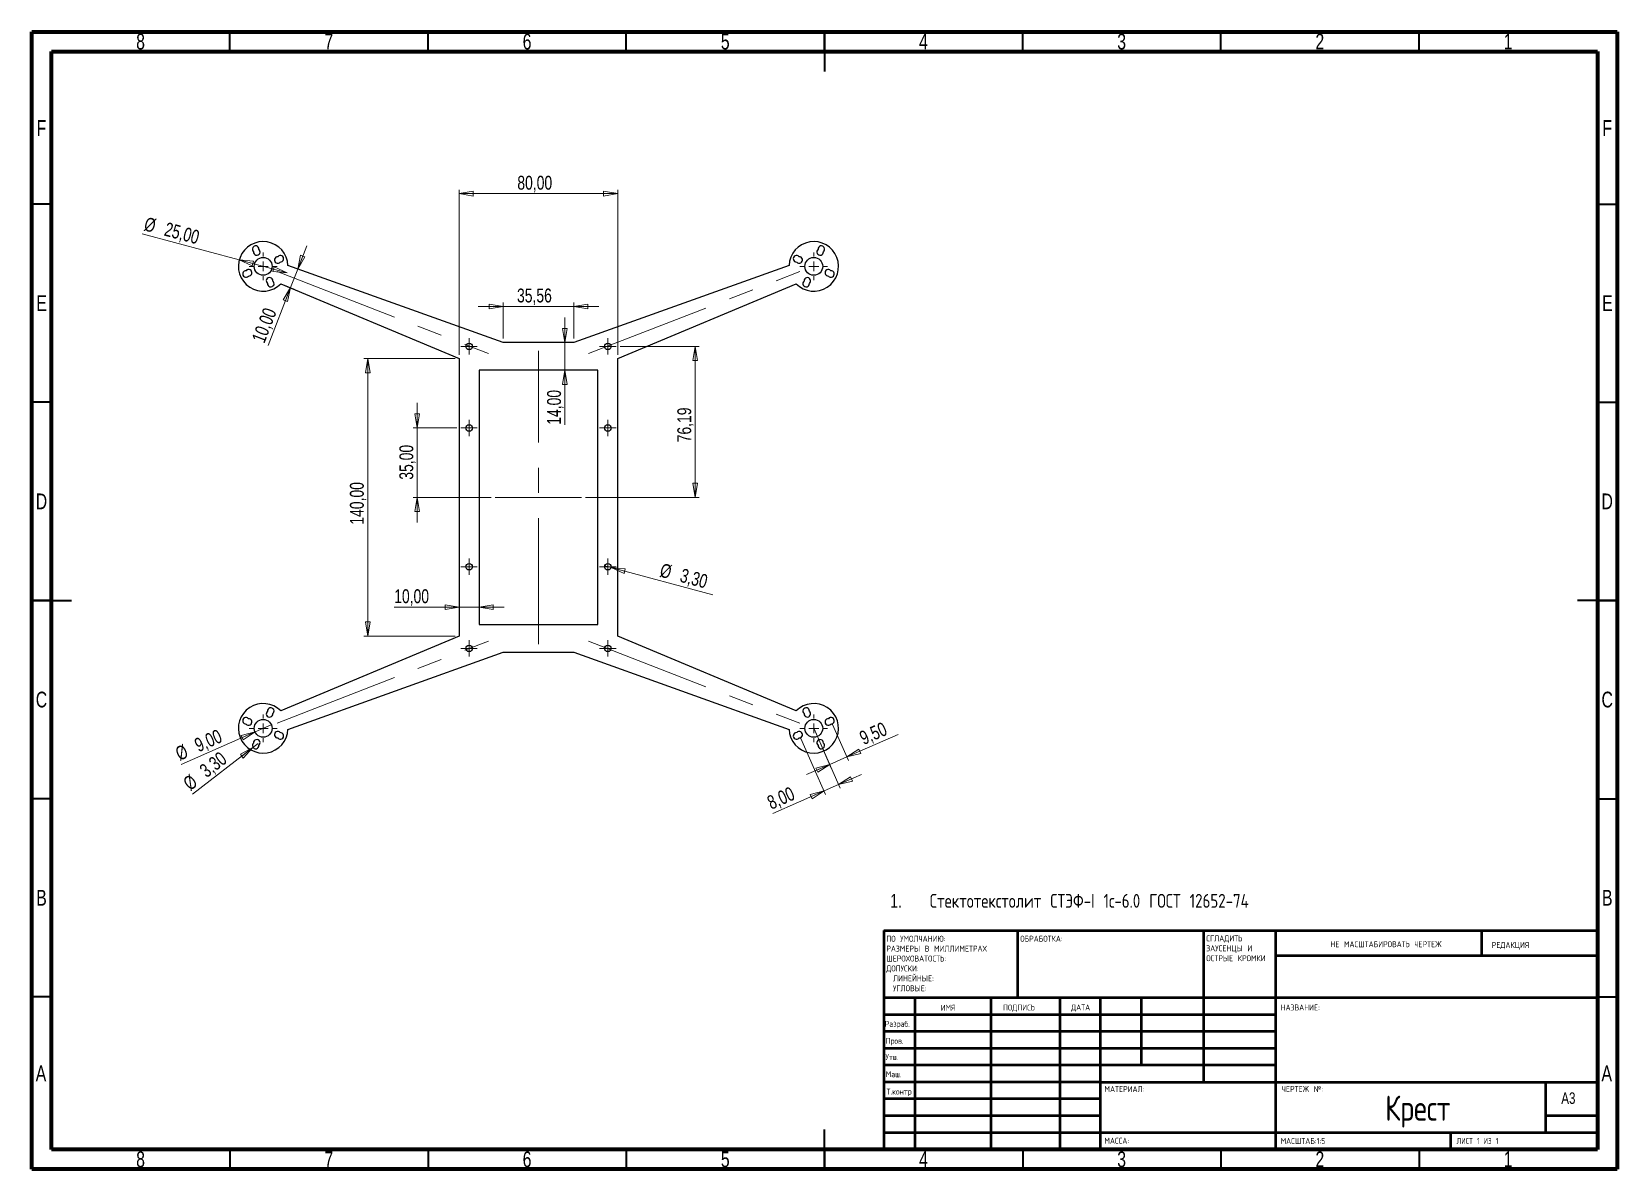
# Model space of a CAD drawing. Header units: millimetres. Extents: x 15 to 415, y 5 to 292.
import ezdxf

# ---------------------------------------------------------------- set-up
doc = ezdxf.new("R2010")
doc.units = ezdxf.units.MM
doc.linetypes.add('CENTERX2', pattern=[20.32, 12.7, -2.54, 2.54, -2.54])
doc.styles.add('SLDTEXTSTYLE0', font='TXT', dxfattribs={"width": 0.75, "bigfont": 'bigfont'})
doc.styles.add('SLDTEXTSTYLE1', font='TXT', dxfattribs={"width": 0.75})
doc.styles.add('SLDTEXTSTYLE2', font='TXT', dxfattribs={"width": 0.681818, "bigfont": 'bigfont'})
doc.dimstyles.new('SLDDIMSTYLE0', dxfattribs={"dimtxt": 3.5, "dimasz": 3.556, "dimexe": 0, "dimexo": 0.0625, "dimgap": 0.875, "dimtad": 1, "dimlfac": 2, "dimrnd": 1e-09, "dimzin": 12, "dimdsep": 46, "dimtxsty": 'SLDTEXTSTYLE1', "dimblk1": 'CLOSED', "dimblk2": 'CLOSED', "dimsah": 1, "dimcen": 0.09, "dimadec": 0, "dimazin": 3, "dimtfac": 1, "dimtofl": 0, "dimtmove": 0, "dimatfit": 3, "dimldrblk": 'CLOSED', "dimfxl": 0, "dimfrac": 2, "dimtolj": 1, "dimtzin": 12, "dimarcsym": 0})
doc.dimstyles.new('SLDDIMSTYLE1', dxfattribs={"dimtxt": 3.5, "dimasz": 3.556, "dimexe": 0, "dimexo": 0.0625, "dimgap": 0.875, "dimtad": 1, "dimlfac": 2, "dimrnd": 1e-09, "dimzin": 12, "dimdsep": 46, "dimtxsty": 'SLDTEXTSTYLE1', "dimblk1": 'CLOSED', "dimblk2": 'CLOSED', "dimsah": 1, "dimcen": 0.09, "dimadec": 0, "dimazin": 3, "dimtfac": 1, "dimtmove": 0, "dimatfit": 0, "dimldrblk": 'CLOSED', "dimfxl": 0, "dimfrac": 2, "dimtolj": 1, "dimtzin": 12, "dimarcsym": 0})
doc.dimstyles.new('SLDDIMSTYLE2', dxfattribs={"dimtxt": 3.5, "dimasz": 3.556, "dimexe": 0, "dimexo": 0.0625, "dimgap": 0.875, "dimtad": 1, "dimlfac": 2, "dimrnd": 1e-09, "dimzin": 12, "dimdsep": 46, "dimtxsty": 'SLDTEXTSTYLE1', "dimblk1": 'CLOSED', "dimblk2": 'CLOSED', "dimsah": 1, "dimcen": 0, "dimadec": 0, "dimazin": 3, "dimtfac": 1, "dimtmove": 0, "dimatfit": 3, "dimldrblk": 'CLOSED', "dimfxl": 0, "dimfrac": 2, "dimtolj": 1, "dimtzin": 12, "dimarcsym": 0})
doc.dimstyles.new('SLDDIMSTYLE3', dxfattribs={"dimtxt": 3.5, "dimasz": 3.556, "dimexe": 0, "dimexo": 0.0625, "dimgap": 0.875, "dimtad": 1, "dimlfac": 2, "dimrnd": 1e-09, "dimzin": 12, "dimdsep": 46, "dimtxsty": 'SLDTEXTSTYLE1', "dimblk1": 'NONE', "dimblk2": 'CLOSED', "dimsah": 1, "dimcen": 0, "dimadec": 0, "dimazin": 3, "dimtfac": 1, "dimtmove": 0, "dimatfit": 3, "dimldrblk": 'NONE', "dimfxl": 0, "dimfrac": 2, "dimtolj": 1, "dimtzin": 12, "dimarcsym": 0})
doc.dimstyles.new('SLDDIMSTYLE4', dxfattribs={"dimtxt": 3.5, "dimasz": 3.556, "dimexe": 0, "dimexo": 0.0625, "dimgap": 0.875, "dimtad": 1, "dimlfac": 2, "dimrnd": 1e-09, "dimzin": 12, "dimdsep": 46, "dimtxsty": 'SLDTEXTSTYLE1', "dimblk1": 'NONE', "dimblk2": 'CLOSED', "dimsah": 1, "dimcen": 0, "dimadec": 0, "dimazin": 3, "dimtfac": 1, "dimtmove": 0, "dimatfit": 3, "dimldrblk": 'NONE', "dimfxl": 0, "dimfrac": 2, "dimtolj": 1, "dimtzin": 12, "dimarcsym": 0})

# ---------------------------------------------------------------- blocks, each defined once
blk = doc.blocks.new('SW_NOTE_0')
at = {"color": 0, "linetype": 'Continuous', "lineweight": 0, "char_height": 3.5, "attachment_point": 1}
for s, insert, style in [('1.', (-10, 4.51), 'SLDTEXTSTYLE1'), ('Стектотекстолит СТЭФ-I 1с-6.0 ГОСТ 12652-74', (0, 4.51), 'SLDTEXTSTYLE0')]:
    blk.add_mtext(s, dxfattribs=dict(at, insert=insert, style=style))
blk = doc.blocks.new('SW_NOTE_0_1')
at = {"color": 0, "linetype": 'Continuous', "lineweight": 0, "char_height": 1.5, "attachment_point": 1, "style": 'SLDTEXTSTYLE0'}
for s, insert in [('СГЛАДИТЬ', (0, 1.93)), ('ЗАУСЕНЦЫ И', (0, -0.57)), ('ОСТРЫЕ КРОМКИ', (0, -3.07))]:
    blk.add_mtext(s, dxfattribs=dict(at, insert=insert))
blk = doc.blocks.new('SW_NOTE_0_2')
at = {"color": 0, "linetype": 'Continuous', "lineweight": 0, "char_height": 1.5, "attachment_point": 1, "style": 'SLDTEXTSTYLE0'}
for s, insert in [('ПО УМОЛЧАНИЮ:', (0, 1.93)), ('РАЗМЕРЫ В МИЛЛИМЕТРАХ', (0, -0.57)), ('ШЕРОХОВАТОСТЬ:', (0, -3.07)), ('ДОПУСКИ:', (0, -5.57)), ('ЛИНЕЙНЫЕ:', (1.69, -8.07)), ('УГЛОВЫЕ:', (1.69, -10.57))]:
    blk.add_mtext(s, dxfattribs=dict(at, insert=insert))
blk = doc.blocks.new('_Closed')
at = {"color": 0, "linetype": 'ByBlock', "lineweight": -2}
for p, q in [((-1, 0.166667), (0, 0)), ((-1, 0.166667), (-1, -0.166667)), ((0, 0), (-1, -0.166667)), ((0, 0), (-1, 0))]:
    blk.add_line(p, q, dxfattribs=at)
blk = doc.blocks.new('_D')
at = {"color": 7, "linetype": 'Continuous', "lineweight": 0}
for p, q in [((121.84, 209.52), (98.78, 209.52)), ((99.78, 209.52), (99.78, 139.52)), ((121.84, 139.52), (98.78, 139.52))]:
    blk.add_line(p, q, dxfattribs=at)
at = {"color": 7, "linetype": 'Continuous', "lineweight": 18, "xscale": 3.556, "yscale": 3.556}
for p, rotation in [((99.78, 209.52), 90.0000000000004), ((99.78, 139.52), 270.0000000000004)]:
    blk.add_blockref('_Closed', p, dxfattribs=dict(at, rotation=rotation))
at = {"color": 7, "linetype": 'Continuous', "lineweight": 18, "insert": (95.27, 167.64), "char_height": 3.5, "attachment_point": 1, "rotation": 90, "style": 'SLDTEXTSTYLE1'}
blk.add_mtext('140,00', dxfattribs=at)
blk = doc.blocks.new('_D_1')
at = {"color": 7, "linetype": 'Continuous', "lineweight": 0}
for p, q in [((149.53, 213.59), (149.53, 219.94)), ((149.53, 206.59), (149.53, 213.59)), ((149.53, 206.59), (149.53, 192.84))]:
    blk.add_line(p, q, dxfattribs=at)
at = {"color": 7, "linetype": 'Continuous', "lineweight": 18, "xscale": 3.556, "yscale": 3.556}
for p, rotation in [((149.53, 213.59), 270.0000000000004), ((149.53, 206.59), 90.0000000000004)]:
    blk.add_blockref('_Closed', p, dxfattribs=dict(at, rotation=rotation))
at = {"color": 7, "linetype": 'Continuous', "lineweight": 18, "insert": (145.02, 192.84), "char_height": 3.5, "attachment_point": 1, "rotation": 90, "style": 'SLDTEXTSTYLE1'}
blk.add_mtext('14,00', dxfattribs=at)
blk = doc.blocks.new('_D_2')
at = {"color": 7, "linetype": 'Continuous', "lineweight": 0}
for p, q in [((122.84, 210.52), (122.84, 252.14)), ((162.84, 210.52), (162.84, 252.14)), ((122.84, 251.14), (162.84, 251.14))]:
    blk.add_line(p, q, dxfattribs=at)
at = {"color": 7, "linetype": 'Continuous', "lineweight": 18, "xscale": 3.556, "yscale": 3.556, "rotation": 180.0000000000004}
blk.add_blockref('_Closed', (122.84, 251.14), dxfattribs=at)
at = {"color": 7, "linetype": 'Continuous', "lineweight": 18, "xscale": 3.556, "yscale": 3.556}
blk.add_blockref('_Closed', (162.84, 251.14), dxfattribs=at)
at = {"color": 7, "linetype": 'Continuous', "lineweight": 18, "insert": (137.51, 255.65), "char_height": 3.5, "attachment_point": 1, "style": 'SLDTEXTSTYLE1'}
blk.add_mtext('80,00', dxfattribs=at)
blk = doc.blocks.new('_D_3')
at = {"color": 7, "linetype": 'Continuous', "lineweight": 0}
for p, q in [((122.84, 208.52), (122.84, 145.82)), ((127.84, 205.59), (127.84, 145.82)), ((122.84, 146.82), (106.45, 146.82)), ((122.84, 146.82), (127.84, 146.82)), ((127.84, 146.82), (134.19, 146.82))]:
    blk.add_line(p, q, dxfattribs=at)
at = {"color": 7, "linetype": 'Continuous', "lineweight": 18, "xscale": 3.556, "yscale": 3.556}
blk.add_blockref('_Closed', (122.84, 146.82), dxfattribs=at)
at = {"color": 7, "linetype": 'Continuous', "lineweight": 18, "xscale": 3.556, "yscale": 3.556, "rotation": 180.0000000000004}
blk.add_blockref('_Closed', (127.84, 146.82), dxfattribs=at)
at = {"color": 7, "linetype": 'Continuous', "lineweight": 18, "insert": (106.45, 151.33), "char_height": 3.5, "attachment_point": 1, "style": 'SLDTEXTSTYLE1'}
blk.add_mtext('10,00', dxfattribs=at)
blk = doc.blocks.new('_D_4')
at = {"color": 7, "linetype": 'Continuous', "lineweight": 0}
for p, q in [((82.1, 232.1), (84.4, 238.02)), ((82.1, 232.1), (80.29, 227.44)), ((80.57, 232.69), (83.03, 231.73)), ((78.76, 228.03), (81.22, 227.07)), ((80.29, 227.44), (74.62, 212.83))]:
    blk.add_line(p, q, dxfattribs=at)
at = {"color": 7, "linetype": 'Continuous', "lineweight": 18, "xscale": 3.556, "yscale": 3.556}
for p, rotation in [((82.1, 232.1), 248.7694628041891), ((80.29, 227.44), 68.76946280418909)]:
    blk.add_blockref('_Closed', p, dxfattribs=dict(at, rotation=rotation))
at = {"color": 7, "linetype": 'Continuous', "lineweight": 18, "insert": (70.41, 214.46), "char_height": 3.5, "attachment_point": 1, "rotation": 68.7695, "style": 'SLDTEXTSTYLE1'}
blk.add_mtext('10,00', dxfattribs=at)
blk = doc.blocks.new('_D_5')
at = {"color": 7, "linetype": 'Continuous', "lineweight": 0}
for p, q in [((133.95, 222.69), (127.6, 222.69)), ((133.95, 214.59), (133.95, 223.69)), ((151.73, 222.69), (133.95, 222.69)), ((151.73, 214.59), (151.73, 223.69)), ((151.73, 222.69), (158.08, 222.69))]:
    blk.add_line(p, q, dxfattribs=at)
at = {"color": 7, "linetype": 'Continuous', "lineweight": 18, "xscale": 3.556, "yscale": 3.556}
blk.add_blockref('_Closed', (133.95, 222.69), dxfattribs=at)
at = {"color": 7, "linetype": 'Continuous', "lineweight": 18, "xscale": 3.556, "yscale": 3.556, "rotation": 180.0000000000004}
blk.add_blockref('_Closed', (151.73, 222.69), dxfattribs=at)
at = {"color": 7, "linetype": 'Continuous', "lineweight": 18, "insert": (137.43, 227.2), "char_height": 3.5, "attachment_point": 1, "style": 'SLDTEXTSTYLE1'}
blk.add_mtext('35,56', dxfattribs=at)
blk = doc.blocks.new('_D_6')
at = {"color": 7, "linetype": 'Continuous', "lineweight": 0}
for q in [(42.84, 240.99), (79.43, 231.18)]:
    blk.add_line((67.35, 234.42), q, dxfattribs=at)
at = {"color": 7, "linetype": 'Continuous', "lineweight": 18, "xscale": 3.556, "yscale": 3.556}
for p, rotation in [((67.35, 234.42), 165.0000000000008), ((79.43, 231.18), 345.0000000000008)]:
    blk.add_blockref('_Closed', p, dxfattribs=dict(at, rotation=rotation))
at = {"color": 7, "linetype": 'Continuous', "lineweight": 18, "char_height": 3.5, "attachment_point": 1, "rotation": 345, "style": 'SLDTEXTSTYLE1'}
for s, insert in [('%%c', (44, 245.32)), ('25,00', (49.11, 244.01))]:
    blk.add_mtext(s, dxfattribs=dict(at, insert=insert))
blk = doc.blocks.new('_D_7')
at = {"color": 7, "linetype": 'Continuous', "lineweight": 0}
for q in [(75.45, 117.15), (52.68, 107.14)]:
    blk.add_line((71.33, 115.34), q, dxfattribs=at)
at = {"color": 7, "linetype": 'Continuous', "lineweight": 18, "xscale": 3.556, "yscale": 3.556, "rotation": 23.74054552242966}
blk.add_blockref('_Closed', (71.33, 115.34), dxfattribs=at)
at = {"color": 7, "linetype": 'Continuous', "lineweight": 18, "char_height": 3.5, "attachment_point": 1, "rotation": 23.7405, "style": 'SLDTEXTSTYLE1'}
for s, insert in [('%%c', (50.88, 111.23)), ('9,00', (55.69, 113.4))]:
    blk.add_mtext(s, dxfattribs=dict(at, insert=insert))
blk = doc.blocks.new('_None')
blk = doc.blocks.new('_D_8')
at = {"color": 7, "linetype": 'Continuous', "lineweight": 0}
for q in [(72.13, 112.4), (55.55, 99.64)]:
    blk.add_line((70.82, 111.4), q, dxfattribs=at)
at = {"color": 7, "linetype": 'Continuous', "lineweight": 18, "xscale": 3.556, "yscale": 3.556, "rotation": 37.59822570253714}
blk.add_blockref('_Closed', (70.82, 111.4), dxfattribs=at)
at = {"color": 7, "linetype": 'Continuous', "lineweight": 18, "char_height": 3.5, "attachment_point": 1, "rotation": 37.5982, "style": 'SLDTEXTSTYLE1'}
for s, insert in [('3,30', (56.99, 106.43)), ('%%c', (52.84, 103.16))]:
    blk.add_mtext(s, dxfattribs=dict(at, insert=insert))
blk = doc.blocks.new('_D_9')
at = {"color": 7, "linetype": 'Continuous', "lineweight": 0}
for p, q in [((212.28, 116.27), (218.94, 101.15)), ((209.03, 113.72), (215.28, 99.53)), ((218.54, 102.06), (224.35, 104.62)), ((214.88, 100.45), (201.98, 94.77)), ((218.54, 102.06), (214.88, 100.45))]:
    blk.add_line(p, q, dxfattribs=at)
at = {"color": 7, "linetype": 'Continuous', "lineweight": 18, "xscale": 3.556, "yscale": 3.556}
for p, rotation in [((218.54, 102.06), 203.7694628041893), ((214.88, 100.45), 23.76946280418934)]:
    blk.add_blockref('_Closed', p, dxfattribs=dict(at, rotation=rotation))
at = {"color": 7, "linetype": 'Continuous', "lineweight": 18, "insert": (200.16, 98.9), "char_height": 3.5, "attachment_point": 1, "rotation": 23.7695, "style": 'SLDTEXTSTYLE1'}
blk.add_mtext('8,00', dxfattribs=at)
blk = doc.blocks.new('_D_10')
at = {"color": 7, "linetype": 'Continuous', "lineweight": 0}
for p, q in [((112.27, 192.02), (112.27, 198.37)), ((122.27, 192.02), (111.27, 192.02)), ((112.27, 174.52), (112.27, 192.02)), ((130.95, 174.52), (111.27, 174.52)), ((112.27, 174.52), (112.27, 168.17))]:
    blk.add_line(p, q, dxfattribs=at)
at = {"color": 7, "linetype": 'Continuous', "lineweight": 18, "xscale": 3.556, "yscale": 3.556}
for p, rotation in [((112.27, 192.02), 270.0000000000004), ((112.27, 174.52), 90.0000000000004)]:
    blk.add_blockref('_Closed', p, dxfattribs=dict(at, rotation=rotation))
at = {"color": 7, "linetype": 'Continuous', "lineweight": 18, "insert": (107.75, 178.98), "char_height": 3.5, "attachment_point": 1, "rotation": 90, "style": 'SLDTEXTSTYLE1'}
blk.add_mtext('35,00', dxfattribs=at)
blk = doc.blocks.new('_D_11')
at = {"color": 7, "linetype": 'Continuous', "lineweight": 0}
for p, q in [((163.42, 212.62), (183.39, 212.62)), ((182.39, 174.52), (182.39, 212.62)), ((154.73, 174.52), (183.39, 174.52))]:
    blk.add_line(p, q, dxfattribs=at)
at = {"color": 7, "linetype": 'Continuous', "lineweight": 18, "xscale": 3.556, "yscale": 3.556}
for p, rotation in [((182.39, 212.62), 90.0000000000004), ((182.39, 174.52), 270.0000000000004)]:
    blk.add_blockref('_Closed', p, dxfattribs=dict(at, rotation=rotation))
at = {"color": 7, "linetype": 'Continuous', "lineweight": 18, "insert": (177.87, 188.41), "char_height": 3.5, "attachment_point": 1, "rotation": 90, "style": 'SLDTEXTSTYLE1'}
blk.add_mtext('76,19', dxfattribs=at)
blk = doc.blocks.new('_D_12')
at = {"color": 7, "linetype": 'Continuous', "lineweight": 0}
for q in [(159.54, 157.24), (186.79, 149.94)]:
    blk.add_line((161.14, 156.81), q, dxfattribs=at)
at = {"color": 7, "linetype": 'Continuous', "lineweight": 18, "xscale": 3.556, "yscale": 3.556, "rotation": 164.9999999999999}
blk.add_blockref('_Closed', (161.14, 156.81), dxfattribs=at)
at = {"color": 7, "linetype": 'Continuous', "lineweight": 18, "char_height": 3.5, "attachment_point": 1, "rotation": 345, "style": 'SLDTEXTSTYLE1'}
for s, insert in [('%%c', (174.11, 157.98)), ('3,30', (179.22, 156.66))]:
    blk.add_mtext(s, dxfattribs=dict(at, insert=insert))
blk = doc.blocks.new('_D_13')
at = {"color": 7, "linetype": 'Continuous', "lineweight": 0}
for p, q in [((217.04, 117.25), (221.06, 108.13)), ((212.69, 115.33), (216.71, 106.21)), ((220.65, 109.04), (233.56, 114.73)), ((216.31, 107.13), (220.65, 109.04)), ((216.31, 107.13), (210.5, 104.57))]:
    blk.add_line(p, q, dxfattribs=at)
at = {"color": 7, "linetype": 'Continuous', "lineweight": 18, "xscale": 3.556, "yscale": 3.556}
for p, rotation in [((220.65, 109.04), 203.769462804189), ((216.31, 107.13), 23.76946280418901)]:
    blk.add_blockref('_Closed', p, dxfattribs=dict(at, rotation=rotation))
at = {"color": 7, "linetype": 'Continuous', "lineweight": 18, "insert": (223.46, 115.21), "char_height": 3.5, "attachment_point": 1, "rotation": 23.7695, "style": 'SLDTEXTSTYLE1'}
blk.add_mtext('9,50', dxfattribs=at)
blk = doc.blocks.new('SW_CENTERMARKSYMBOL_0')
at = {"color": 0, "linetype": 'Continuous', "lineweight": 18}
for p, q in [((-2.5, 0), (-3.5, 0)), ((0, 0), (-1.25, 0)), ((0, 2.5), (0, 3.5)), ((0, 0), (0, 1.25)), ((0, 0), (0, -1.25)), ((0, 0), (1.25, 0)), ((2.5, 0), (3.5, 0)), ((0, -2.5), (0, -3.5))]:
    blk.add_line(p, q, dxfattribs=at)
blk = doc.blocks.new('SW_CENTERMARKSYMBOL_1')
at = {"color": 0, "linetype": 'Continuous', "lineweight": 18}
for p, q in [((-2.5, 0), (-3.5, 0)), ((0, 0), (-1.25, 0)), ((0, 2.5), (0, 3.5)), ((0, 0), (0, 1.25)), ((0, 0), (0, -1.25)), ((0, 0), (1.25, 0)), ((2.5, 0), (3.5, 0)), ((0, -2.5), (0, -3.5))]:
    blk.add_line(p, q, dxfattribs=at)
blk = doc.blocks.new('SW_CENTERMARKSYMBOL_2')
at = {"color": 0, "linetype": 'Continuous', "lineweight": 18}
for p, q in [((-2.5, 0), (-3.5, 0)), ((0, 0), (-1.25, 0)), ((0, 2.5), (0, 3.5)), ((0, 0), (0, 1.25)), ((0, 0), (0, -1.25)), ((0, 0), (1.25, 0)), ((2.5, 0), (3.5, 0)), ((0, -2.5), (0, -3.5))]:
    blk.add_line(p, q, dxfattribs=at)
blk = doc.blocks.new('SW_CENTERMARKSYMBOL_3')
at = {"color": 0, "linetype": 'Continuous', "lineweight": 18}
for p, q in [((-2.5, 0), (-3.5, 0)), ((0, 0), (-1.25, 0)), ((0, 2.5), (0, 3.5)), ((0, 0), (0, 1.25)), ((0, 0), (0, -1.25)), ((0, 0), (1.25, 0)), ((2.5, 0), (3.5, 0)), ((0, -2.5), (0, -3.5))]:
    blk.add_line(p, q, dxfattribs=at)
blk = doc.blocks.new('SW_CENTERMARKSYMBOL_4')
at = {"color": 0, "linetype": 'Continuous', "lineweight": 18}
for p, q in [((-1.25, 0), (-2.075, 0)), ((0, 0), (-1.25, 0)), ((0, 1.25), (0, 2.075)), ((0, 0), (0, 1.25)), ((0, 0), (0, -1.25)), ((0, 0), (1.25, 0)), ((1.25, 0), (2.075, 0)), ((0, -1.25), (0, -2.075))]:
    blk.add_line(p, q, dxfattribs=at)
blk = doc.blocks.new('SW_CENTERMARKSYMBOL_5')
at = {"color": 0, "linetype": 'Continuous', "lineweight": 18}
for p, q in [((-1.25, 0), (-2.075, 0)), ((0, 0), (-1.25, 0)), ((0, 1.25), (0, 2.075)), ((0, 0), (0, 1.25)), ((0, 0), (0, -1.25)), ((0, 0), (1.25, 0)), ((1.25, 0), (2.075, 0)), ((0, -1.25), (0, -2.075))]:
    blk.add_line(p, q, dxfattribs=at)
blk = doc.blocks.new('SW_CENTERMARKSYMBOL_6')
at = {"color": 0, "linetype": 'Continuous', "lineweight": 18}
for p, q in [((-1.25, 0), (-2.075, 0)), ((0, 0), (-1.25, 0)), ((0, 1.25), (0, 2.075)), ((0, 0), (0, 1.25)), ((0, 0), (0, -1.25)), ((0, 0), (1.25, 0)), ((1.25, 0), (2.075, 0)), ((0, -1.25), (0, -2.075))]:
    blk.add_line(p, q, dxfattribs=at)
blk = doc.blocks.new('SW_CENTERMARKSYMBOL_7')
at = {"color": 0, "linetype": 'Continuous', "lineweight": 18}
for p, q in [((-1.25, 0), (-2.075, 0)), ((0, 0), (-1.25, 0)), ((0, 1.25), (0, 2.075)), ((0, 0), (0, 1.25)), ((0, 0), (0, -1.25)), ((0, 0), (1.25, 0)), ((1.25, 0), (2.075, 0)), ((0, -1.25), (0, -2.075))]:
    blk.add_line(p, q, dxfattribs=at)
blk = doc.blocks.new('SW_CENTERMARKSYMBOL_8')
at = {"color": 0, "linetype": 'Continuous', "lineweight": 18}
for p, q in [((-1.25, 0), (-2.075, 0)), ((0, 0), (-1.25, 0)), ((0, 1.25), (0, 2.075)), ((0, 0), (0, 1.25)), ((0, 0), (0, -1.25)), ((0, 0), (1.25, 0)), ((1.25, 0), (2.075, 0)), ((0, -1.25), (0, -2.075))]:
    blk.add_line(p, q, dxfattribs=at)
blk = doc.blocks.new('SW_CENTERMARKSYMBOL_9')
at = {"color": 0, "linetype": 'Continuous', "lineweight": 18}
for p, q in [((-1.25, 0), (-2.075, 0)), ((0, 0), (-1.25, 0)), ((0, 1.25), (0, 2.075)), ((0, 0), (0, 1.25)), ((0, 0), (0, -1.25)), ((0, 0), (1.25, 0)), ((1.25, 0), (2.075, 0)), ((0, -1.25), (0, -2.075))]:
    blk.add_line(p, q, dxfattribs=at)
blk = doc.blocks.new('SW_CENTERMARKSYMBOL_10')
at = {"color": 0, "linetype": 'Continuous', "lineweight": 18}
for p, q in [((-1.25, 0), (-2.075, 0)), ((0, 0), (-1.25, 0)), ((0, 1.25), (0, 2.075)), ((0, 0), (0, 1.25)), ((0, 0), (0, -1.25)), ((0, 0), (1.25, 0)), ((1.25, 0), (2.075, 0)), ((0, -1.25), (0, -2.075))]:
    blk.add_line(p, q, dxfattribs=at)
blk = doc.blocks.new('SW_CENTERMARKSYMBOL_11')
at = {"color": 0, "linetype": 'Continuous', "lineweight": 18}
for p, q in [((-1.25, 0), (-2.075, 0)), ((0, 0), (-1.25, 0)), ((0, 1.25), (0, 2.075)), ((0, 0), (0, 1.25)), ((0, 0), (0, -1.25)), ((0, 0), (1.25, 0)), ((1.25, 0), (2.075, 0)), ((0, -1.25), (0, -2.075))]:
    blk.add_line(p, q, dxfattribs=at)

msp = doc.modelspace()

# ---------------------------------------------------------------- linework, layer by layer
at = {"color": 7, "linetype": 'Continuous', "lineweight": 70}
for p, q in [((15, 5), (15, 292)), ((15, 292), (415, 292)), ((415, 292), (415, 5)), ((20, 10), (20, 287)), ((20, 287), (410, 287)), ((410, 287), (410, 10)), ((410, 10), (20, 10)), ((415, 5), (15, 5))]:
    msp.add_line(p, q, dxfattribs=at)
at = {"color": 7, "linetype": 'Continuous', "lineweight": 35}
for p, q in [((65, 287), (65, 292)), ((115, 287), (115, 292)), ((165, 287), (165, 292)), ((215, 292), (215, 282)), ((215, 287), (215, 292)), ((265, 287), (265, 292)), ((315, 287), (315, 292)), ((365, 287), (365, 292)), ((20, 248.5), (15, 248.5)), ((410, 248.5), (415, 248.5)), ((20, 198.5), (15, 198.5)), ((410, 198.5), (415, 198.5)), ((15, 148.5), (25, 148.5)), ((20, 148.5), (15, 148.5)), ((415, 148.5), (405, 148.5)), ((410, 148.5), (415, 148.5)), ((20, 98.5), (15, 98.5)), ((410, 98.5), (415, 98.5)), ((20, 48.5), (15, 48.5)), ((410, 48.5), (415, 48.5)), ((215, 5), (215, 15)), ((65, 10), (65, 5)), ((115, 10), (115, 5)), ((165, 10), (165, 5)), ((215, 10), (215, 5)), ((265, 10), (265, 5)), ((315, 10), (315, 5)), ((365, 10), (365, 5))]:
    msp.add_line(p, q, dxfattribs=at)
at = {"color": 7, "linetype": 'Continuous', "lineweight": 25}
for p, q in [((133.952, 213.5877), (79.6357, 233.0544)), ((206.0462, 233.0544), (151.7298, 213.5877)), ((77.8251, 228.3937), (122.8409, 209.5229)), ((162.8409, 209.5229), (207.8568, 228.3937)), ((151.7298, 213.5877), (133.952, 213.5877)), ((122.8409, 209.5229), (122.8409, 139.5229)), ((162.8409, 139.5229), (162.8409, 209.5229)), ((157.8409, 206.5877), (127.8409, 206.5877)), ((127.8409, 206.5877), (127.8409, 142.4582)), ((157.8409, 142.4582), (157.8409, 206.5877)), ((127.8409, 142.4582), (157.8409, 142.4582)), ((122.8409, 139.5229), (77.8251, 120.6521)), ((207.8568, 120.6521), (162.8409, 139.5229)), ((79.6357, 115.9914), (133.952, 135.4582)), ((133.952, 135.4582), (151.7298, 135.4582)), ((151.7298, 135.4582), (206.0462, 115.9914))]:
    msp.add_line(p, q, dxfattribs=at)
at = {"color": 7, "linetype": 'CENTERX2', "lineweight": 18, "ltscale": 2.5}
for p, q in [((76.8823, 231.4901), (130.1959, 210.8081)), ((155.4859, 210.8081), (208.7995, 231.4901)), ((142.8409, 137.5229), (142.8409, 211.5229)), ((131.952, 174.5229), (153.7298, 174.5229)), ((76.8823, 117.5557), (130.1959, 138.2377)), ((155.4859, 138.2377), (208.7995, 117.5557))]:
    msp.add_line(p, q, dxfattribs=at)
at = {"color": 7, "linetype": 'Continuous', "lineweight": 50}
for p, q in [((230, 65.25), (410, 65.25)), ((230, 65.25), (230, 10)), ((263.8, 48.25), (263.8, 65.25)), ((310.6, 65.25), (310.6, 27)), ((328.8, 65.25), (328.8, 10)), ((380.8, 58.875), (380.8, 65.25)), ((410, 58.875), (328.8, 58.875)), ((410, 48.25), (230, 48.25)), ((237.8, 48.25), (237.8, 10)), ((256.991, 48.25), (256.991, 10)), ((274.3989, 48.25), (274.3989, 10)), ((284.6, 10), (284.6, 48.25)), ((295, 31.25), (295, 48.25)), ((328.8, 44), (230, 44)), ((328.8, 39.75), (230, 39.75)), ((328.8, 35.5), (230, 35.5)), ((328.8, 31.25), (230, 31.25)), ((284.6, 27), (230, 27)), ((284.6, 27), (410, 27)), ((397, 14.25), (397, 27)), ((284.6, 22.7499), (230, 22.7499)), ((284.6, 18.5), (230, 18.5)), ((410, 18.5), (397, 18.5)), ((230, 14.25), (410, 14.25)), ((373, 10), (373, 14.25))]:
    msp.add_line(p, q, dxfattribs=at)
at = {"color": 7, "linetype": 'Continuous', "lineweight": 25}
for centre, radius in [((73.3909, 232.7984), 2.25), ((212.2909, 232.7984), 2.25), ((125.3409, 212.6179), 0.825), ((160.3409, 212.6179), 0.825), ((125.3409, 192.0229), 0.825), ((160.3409, 192.0229), 0.825), ((125.3409, 157.0229), 0.825), ((160.3409, 157.0229), 0.825), ((125.3409, 136.4279), 0.825), ((160.3409, 136.4279), 0.825), ((73.3909, 116.2474), 2.25), ((212.2909, 116.2474), 2.25)]:
    msp.add_circle(centre, radius, dxfattribs=at)
for centre, radius, start, end in [((73.3909, 232.7984), 6.25, 2.347641, 315.191284), ((71.4764, 237.1455), 0.825, 356.733771, 230.805155), ((71.7787, 236.4591), 0.825, 176.733771, 50.805155), ((212.2909, 232.7984), 6.25, 224.808716, 177.652359), ((213.9031, 236.4591), 0.825, 129.194845, 3.266229), ((214.2054, 237.1455), 0.825, 309.194845, 183.266229), ((69.7302, 231.1861), 0.825, 266.733771, 140.805155), ((77.0516, 234.4106), 0.825, 86.733771, 320.805155), ((77.738, 234.7129), 0.825, 266.733771, 140.805155), ((207.9438, 234.7129), 0.825, 39.194845, 273.266229), ((208.6302, 234.4106), 0.825, 219.194845, 93.266229), ((215.9516, 231.1861), 0.825, 39.194845, 273.266229), ((69.0438, 230.8839), 0.825, 86.733771, 320.805155), ((75.0031, 229.1377), 0.825, 356.733771, 230.805155), ((75.3054, 228.4513), 0.825, 176.733771, 50.805155), ((210.3764, 228.4513), 0.825, 129.194845, 3.266229), ((210.6787, 229.1377), 0.825, 309.194845, 183.266229), ((216.638, 230.8839), 0.825, 219.194845, 93.266229), ((73.3909, 116.2474), 6.25, 44.808716, 357.652359), ((75.0031, 119.9081), 0.825, 129.194845, 3.266229), ((75.3054, 120.5945), 0.825, 309.194845, 183.266229), ((212.2909, 116.2474), 6.25, 182.347641, 135.191284), ((210.3764, 120.5945), 0.825, 356.733771, 230.805155), ((210.6787, 119.9081), 0.825, 176.733771, 50.805155), ((69.0438, 118.162), 0.825, 39.194845, 273.266229), ((69.7302, 117.8597), 0.825, 219.194845, 93.266229), ((215.9516, 117.8597), 0.825, 86.733771, 320.805155), ((216.638, 118.162), 0.825, 266.733771, 140.805155), ((71.4764, 111.9004), 0.825, 129.194845, 3.266229), ((71.7787, 112.5867), 0.825, 309.194845, 183.266229), ((77.0516, 114.6352), 0.825, 39.194845, 273.266229), ((77.738, 114.3329), 0.825, 219.194845, 93.266229), ((207.9438, 114.3329), 0.825, 86.733771, 320.805155), ((208.6302, 114.6352), 0.825, 266.733771, 140.805155), ((213.9031, 112.5867), 0.825, 356.733771, 230.805155), ((214.2054, 111.9004), 0.825, 176.733771, 50.805155)]:
    msp.add_arc(centre, radius, start, end, dxfattribs=at)

# ---------------------------------------------------------------- block references
at = {"color": 7, "linetype": 'Continuous', "lineweight": 0}
for name, p in [('SW_CENTERMARKSYMBOL_0', (73.3909, 232.7984)), ('SW_CENTERMARKSYMBOL_2', (212.2909, 232.7984)), ('SW_CENTERMARKSYMBOL_4', (125.3409, 212.6179)), ('SW_CENTERMARKSYMBOL_5', (160.3409, 212.6179)), ('SW_CENTERMARKSYMBOL_11', (125.3409, 192.0229)), ('SW_CENTERMARKSYMBOL_6', (160.3409, 192.0229)), ('SW_CENTERMARKSYMBOL_10', (125.3409, 157.0229)), ('SW_CENTERMARKSYMBOL_7', (160.3409, 157.0229)), ('SW_CENTERMARKSYMBOL_9', (125.3409, 136.4279)), ('SW_CENTERMARKSYMBOL_8', (160.3409, 136.4279)), ('SW_CENTERMARKSYMBOL_1', (73.3909, 116.2474)), ('SW_CENTERMARKSYMBOL_3', (212.2909, 116.2474)), ('SW_NOTE_0', (241.576, 69.9689)), ('SW_NOTE_0_1', (311.3092, 62.0695)), ('SW_NOTE_0_2', (230.5937, 61.9874))]:
    msp.add_blockref(name, p, dxfattribs=at)

# ---------------------------------------------------------------- texts
for s, insert, char_height, attachment_point, style in [('8', (42.46, 291.4962), 3.9687, 2, 'SLDTEXTSTYLE1'), ('7', (89.96, 291.4962), 3.9687, 2, 'SLDTEXTSTYLE1'), ('6', (139.96, 291.4962), 3.9687, 2, 'SLDTEXTSTYLE1'), ('5', (189.96, 291.4962), 3.9687, 2, 'SLDTEXTSTYLE1'), ('4', (239.96, 291.4962), 3.9687, 2, 'SLDTEXTSTYLE1'), ('3', (289.96, 291.4962), 3.9687, 2, 'SLDTEXTSTYLE1'), ('2', (339.96, 291.4962), 3.9687, 2, 'SLDTEXTSTYLE1'), ('1', (387.46, 291.4962), 3.9687, 2, 'SLDTEXTSTYLE1'), ('F', (17.4577, 269.6885), 3.9687, 2, 'SLDTEXTSTYLE1'), ('F', (412.4577, 269.6885), 3.9687, 2, 'SLDTEXTSTYLE1'), ('E', (17.5078, 225.4962), 3.9687, 2, 'SLDTEXTSTYLE1'), ('E', (412.5078, 225.4962), 3.9687, 2, 'SLDTEXTSTYLE1'), ('D', (17.4527, 175.4962), 3.9687, 2, 'SLDTEXTSTYLE1'), ('D', (412.4527, 175.4962), 3.9687, 2, 'SLDTEXTSTYLE1'), ('C', (17.4587, 125.4962), 3.9687, 2, 'SLDTEXTSTYLE1'), ('C', (412.4587, 125.4962), 3.9687, 2, 'SLDTEXTSTYLE1'), ('B', (17.4706, 75.4962), 3.9687, 2, 'SLDTEXTSTYLE1'), ('B', (412.4706, 75.4962), 3.9687, 2, 'SLDTEXTSTYLE1'), ('ОБРАБОТКА:', (264.3713, 63.9193), 1.5, 1, 'SLDTEXTSTYLE0'), ('НЕ МАСШТАБИРОВАТЬ ЧЕРТЕЖ', (342.6146, 62.533), 1.5, 1, 'SLDTEXTSTYLE0'), ('РЕДАКЦИЯ', (383.3276, 62.3349), 1.5, 1, 'SLDTEXTSTYLE0'), ('ИМЯ', (244.3222, 46.5015), 1.5, 1, 'SLDTEXTSTYLE0'), ('ПОДПИСЬ', (260.0336, 46.5618), 1.5, 1, 'SLDTEXTSTYLE0'), ('ДАТА', (277.2147, 46.5762), 1.5, 1, 'SLDTEXTSTYLE0'), ('НАЗВАНИЕ:', (330.074, 46.5762), 1.5, 1, 'SLDTEXTSTYLE0'), ('Разраб.', (230.2121, 42.4297), 1.5, 1, 'SLDTEXTSTYLE0'), ('Пров.', (230.4105, 38.1544), 1.5, 1, 'SLDTEXTSTYLE0'), ('Утв.', (230.4017, 34.0643), 1.5, 1, 'SLDTEXTSTYLE0'), ('A', (17.3397, 31.1885), 3.9687, 2, 'SLDTEXTSTYLE1'), ('Маш.', (230.4552, 29.7337), 1.5, 1, 'SLDTEXTSTYLE0'), ('A', (412.3397, 31.1885), 3.9687, 2, 'SLDTEXTSTYLE1'), ('Т.контр', (230.669, 25.3496), 1.5, 1, 'SLDTEXTSTYLE0'), ('МАТЕРИАЛ:', (285.6459, 25.9861), 1.5, 1, 'SLDTEXTSTYLE0'), ('ЧЕРТЕЖ №:', (330.3724, 25.9861), 1.5, 1, 'SLDTEXTSTYLE0'), ('A3', (400.8712, 24.4064), 2.91042, 1, 'SLDTEXTSTYLE1'), ('Крест', (364.6735, 23.6069), 6.35, 2, 'SLDTEXTSTYLE0'), ('МАССА:', (285.6178, 12.9493), 1.4986, 1, 'SLDTEXTSTYLE0'), ('МАСШТАБ:1:5', (330.074, 12.9001), 1.5, 1, 'SLDTEXTSTYLE0'), ('ЛИСТ 1 ИЗ 1', (374.4783, 12.9001), 1.5, 1, 'SLDTEXTSTYLE2'), ('8', (42.46, 9.4962), 3.9687, 2, 'SLDTEXTSTYLE1'), ('7', (89.96, 9.4962), 3.9687, 2, 'SLDTEXTSTYLE1'), ('6', (139.96, 9.4962), 3.9687, 2, 'SLDTEXTSTYLE1'), ('5', (189.96, 9.4962), 3.9687, 2, 'SLDTEXTSTYLE1'), ('4', (239.96, 9.4962), 3.9687, 2, 'SLDTEXTSTYLE1'), ('3', (289.96, 9.4962), 3.9687, 2, 'SLDTEXTSTYLE1'), ('2', (339.96, 9.4962), 3.9687, 2, 'SLDTEXTSTYLE1'), ('1', (387.46, 9.4962), 3.9687, 2, 'SLDTEXTSTYLE1')]:
    msp.add_mtext(s, dxfattribs=dict(at, insert=insert, char_height=char_height, attachment_point=attachment_point, style=style))

# ---------------------------------------------------------------- dimensions: what is measured, and where the dimension line sits
at = {"color": 7, "linetype": 'Continuous', "lineweight": 18}
for base, p1, p2, dimstyle, picture, middle in [((162.8409, 251.1401), (122.8409, 209.5229), (162.8409, 209.5229), 'SLDDIMSTYLE0', '_D_2', (143.3293, 251.1401)), ((133.952, 222.6878), (151.7298, 213.5877), (133.952, 213.5877), 'SLDDIMSTYLE1', '_D_5', (143.2466, 222.6878)), ((127.8409, 146.8168), (122.8409, 209.5229), (127.8409, 206.5877), 'SLDDIMSTYLE1', '_D_3', (112.2651, 146.8168))]:
    dim = msp.add_linear_dim(base=base, p1=p1, p2=p2, dimstyle=dimstyle, dxfattribs=at)
    dim.commit()
    dim.dimension.update_dxf_attribs({"geometry": picture, "text_midpoint": middle, "dimtype": 160})
for p1, p2, dimstyle, picture, middle in [((67.3539, 234.416), (79.428, 231.1808), 'SLDDIMSTYLE2', '_D_6', (50.8454, 238.8394)), ((159.544, 157.2364), (161.1378, 156.8094), 'SLDDIMSTYLE3', '_D_12', (180.0546, 151.7407)), ((75.4505, 117.1533), (71.3313, 115.3416), 'SLDDIMSTYLE3', '_D_7', (59.0123, 109.9235)), ((72.13, 112.4037), (70.8227, 111.397), 'SLDDIMSTYLE4', '_D_8', (60.9998, 103.8328))]:
    dim = msp.add_diameter_dim_2p(p1=p1, p2=p2, dimstyle=dimstyle, dxfattribs=at)
    dim.commit()
    dim.dimension.update_dxf_attribs({"geometry": picture, "text_midpoint": middle, "dimtype": 163})
for base, p1, p2, angle, dimstyle, picture, middle in [((80.2904, 227.436), (79.6357, 233.0544), (77.8251, 228.3937), 68.769463, 'SLDDIMSTYLE1', '_D_4', (76.723, 218.2533)), ((149.5334, 213.5877), (157.8409, 206.5877), (151.7298, 213.5877), 90, 'SLDDIMSTYLE1', '_D_1', (149.5334, 198.6627)), ((182.3865, 212.6179), (153.7298, 174.5229), (162.4159, 212.6179), 90, 'SLDDIMSTYLE0', '_D_11', (182.3865, 194.2247)), ((99.7801, 139.5229), (122.8409, 209.5229), (122.8409, 139.5229), 90, 'SLDDIMSTYLE0', '_D', (99.7801, 174.7481)), ((112.2651, 192.0229), (131.952, 174.5229), (123.2659, 192.0229), 90, 'SLDDIMSTYLE1', '_D_10', (112.2651, 184.8035)), ((214.8781, 100.4488), (212.2909, 116.2474), (208.6302, 114.6352), 23.769463, 'SLDDIMSTYLE1', '_D_9', (206.1196, 96.5915)), ((220.6539, 109.0435), (212.2909, 116.2474), (216.638, 118.162), 23.769463, 'SLDDIMSTYLE1', '_D_13', (229.4157, 112.9024))]:
    dim = msp.add_linear_dim(base=base, p1=p1, p2=p2, angle=angle, dimstyle=dimstyle, dxfattribs=at)
    dim.commit()
    dim.dimension.update_dxf_attribs({"geometry": picture, "text_midpoint": middle, "dimtype": 160})

doc.saveas('drawing.dxf')
